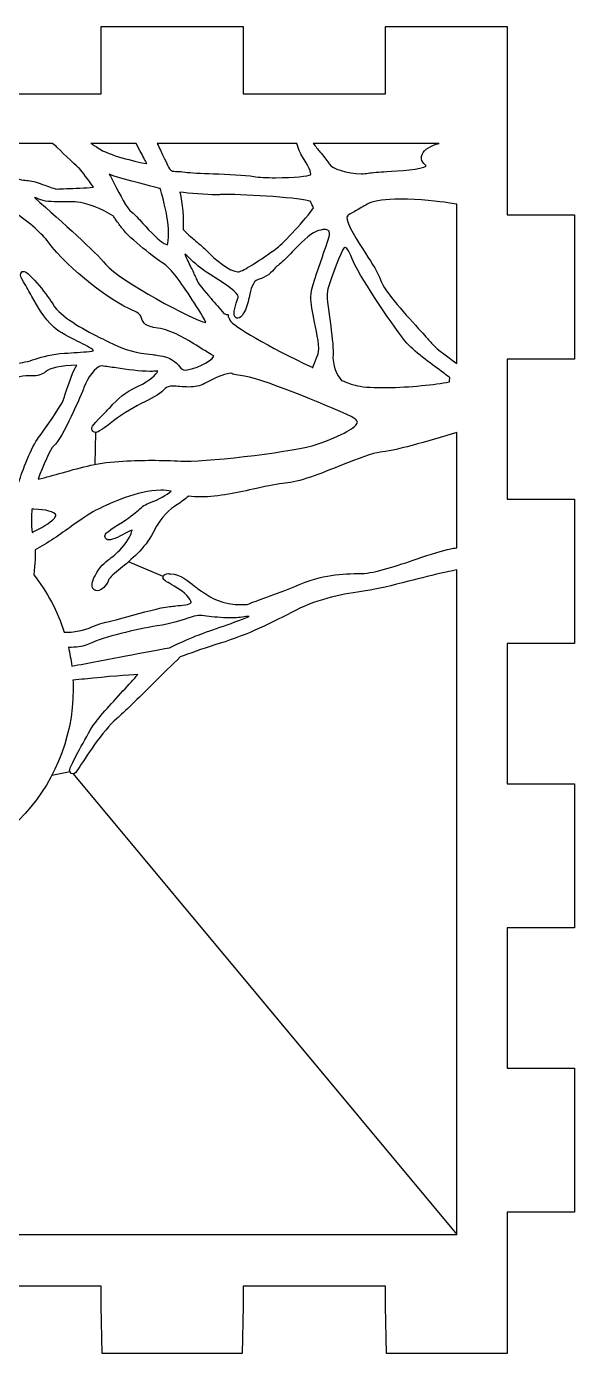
# Model space of a CAD drawing. Extents: x -11 to 868, y -1407 to -16.
# Drawn here: x 112 to 193.4, y -447.1 to -250.1 of the extents above; entities that cross this region are included whole.
import ezdxf

# ---------------------------------------------------------------- set-up
doc = ezdxf.new("R2010")
doc.units = 0
doc.layers.add('LAYER_1', color=7, linetype='CONTINUOUS')

msp = doc.modelspace()

# ---------------------------------------------------------------- linework, layer by layer
at = {"layer": 'LAYER_1'}
for points in [[(101.98, -260.09), (123.09, -260.09), (123.09, -250.09), (144.2, -250.09), (144.2, -260.09), (165.32, -260.09), (165.32, -250.09), (183.42, -250.09), (183.42, -278.05), (193.43, -278.05), (193.43, -299.46), (183.42, -299.46)], [(183.42, -299.46), (183.42, -320.27), (193.43, -320.27), (193.43, -341.68), (183.42, -341.68), (183.42, -362.5), (193.43, -362.5), (193.43, -383.91), (183.42, -383.91), (183.42, -404.72), (193.43, -404.72), (193.43, -426.13), (183.42, -426.13), (183.42, -447.09), (165.47, -447.09), (165.32, -440.09), (165.32, -437.09), (144.2, -437.09), (144.2, -440.09), (144.05, -447.09), (123.24, -447.09), (123.09, -440.09), (123.09, -437.09), (101.98, -437.09)], [(122.26, -310.35), (122.15, -315.1)], [(132.32, -331.74), (127.13, -329.58)], [(118.47, -360.76), (115.76, -361.27)], [(118.91, -361.02), (175.92, -429.45)]]:
    msp.add_lwpolyline(points, dxfattribs=at)
for points, knots in [([(109.29, -318.05), (105.28, -318.05), (90.57, -314.7), (87.23, -313.7), (84.66, -312.92), (75.12, -310.53), (68.73, -310.09), (68.44, -309.91), (67.72, -308.84), (67.18, -308.05), (66.96, -307.73), (66.73, -307.38), (66.49, -307.05), (65.59, -305.76), (63.83, -305.34), (63.12, -305.34), (62.61, -305.34), (62.45, -305.59), (62.4, -305.79), (62.38, -305.89), (62.34, -306.24), (62.8, -306.46), (62.88, -306.5), (62.97, -306.53), (63.05, -306.57), (63.7, -306.85), (64.3, -307.12), (64.89, -308.46), (65.2, -309.15), (65.52, -309.68), (65.8, -310.05), (65.64, -310.06), (65.5, -310.08), (65.36, -310.09), (64.85, -310.15), (64.34, -310.17), (63.87, -310.17), (61.92, -310.17), (60.7, -309.72), (59.62, -309.32), (59.3, -309.2), (58.99, -309.09), (58.69, -309), (58.2, -308.23), (58.37, -307.63), (58.61, -306.81), (58.81, -306.08), (59.05, -305.26), (58.84, -304.22), (58.63, -303.2), (58.05, -302.32), (57.44, -301.38), (56.7, -300.23), (55.93, -299.05), (55.86, -297.6), (55.79, -296.09), (55.25, -294.9), (54.77, -293.84), (54.34, -292.89), (53.96, -292.07), (54.04, -291.25), (54.23, -289.35), (54.12, -287.62), (53.73, -286.11), (53.66, -285.84), (53.57, -285.51), (53.46, -285.13), (52.83, -282.81), (51.64, -278.5), (52.14, -276.57), (52.69, -274.47), (52.89, -270.03), (52.42, -267.45), (52.42, -267.45), (89.11, -267.45), (89.11, -267.45), (89.11, -267.45), (91.04, -268.08), (91.04, -268.08), (93.84, -269.01), (96.27, -269.81), (97.63, -270.35), (99.36, -271.03), (103.12, -273.01), (106.96, -275.46), (106.96, -275.46), (107.04, -275.51), (107.04, -275.51), (106.75, -275.66), (106.17, -275.85), (105.72, -276), (104.47, -276.41), (102.91, -276.92), (102, -277.88), (101.6, -278.31), (101.06, -278.51), (100.35, -278.51), (99.43, -278.51), (98.45, -278.18), (97.66, -277.91), (97.11, -277.72), (96.71, -277.58), (96.4, -277.58), (96.38, -277.48), (96.36, -277.33), (96.35, -277.21), (96.3, -276.7), (96.23, -276), (95.76, -275.33), (95.65, -275.17), (95.46, -274.9), (95.14, -274.9), (95.14, -274.9), (94.92, -274.9), (94.92, -274.9), (94.92, -274.9), (94.74, -275.08), (94.74, -275.08), (94.54, -275.3), (94.58, -275.58), (94.64, -276.12), (94.69, -276.55), (94.81, -277.55), (94.58, -277.81), (94.57, -277.82), (94.55, -277.85), (94.46, -277.85), (93.26, -277.8), (91.2, -276.28), (90.09, -275.47), (89.79, -275.24), (89.53, -275.05), (89.33, -274.92), (88.24, -274.18), (86.47, -273.55), (83.92, -273.01), (83.51, -272.92), (83.36, -272.8), (83.34, -272.74), (83.32, -272.71), (83.53, -271.93), (83.47, -271.82), (83.37, -271.65), (82.66, -271.86), (82.66, -271.86), (82.5, -272.03), (82.11, -272.4), (81.27, -273.08), (79.18, -274.81), (79.15, -275.03), (79.28, -275.4), (79.36, -275.62), (79.56, -275.76), (79.8, -275.76), (80.19, -275.76), (81.05, -275.26), (81.71, -274.84), (81.77, -274.8), (81.96, -274.71), (82.42, -274.71), (84.05, -274.71), (87.16, -275.76), (89.19, -277.31), (92.31, -279.7), (94.91, -279.95), (95.88, -279.95), (96.01, -279.95), (96.14, -279.95), (96.26, -279.94), (96.4, -279.93), (96.56, -279.93), (96.73, -279.93), (98.32, -279.93), (99.82, -280.31), (100.08, -280.79), (100.11, -280.83), (100.17, -280.95), (99.99, -281.23), (99.59, -281.85), (99.04, -282.31), (98.55, -282.72), (97.75, -283.38), (96.85, -284.14), (97.43, -285.31), (97.54, -285.52), (97.69, -285.8), (97.86, -286.11), (98.73, -287.72), (100.36, -290.7), (99.91, -292.48), (99.7, -293.28), (99.71, -293.69), (99.91, -293.96), (100.03, -294.11), (100.2, -294.19), (100.38, -294.19), (100.62, -294.19), (100.83, -294.07), (101.05, -293.81), (101.36, -293.43), (101.81, -292.56), (101.67, -291.85), (101.62, -291.58), (101.58, -291.18), (101.54, -290.72), (101.42, -289.5), (101.27, -287.99), (100.74, -287.13), (100.66, -286.99), (100.56, -286.85), (100.46, -286.69), (99.45, -285.16), (99.09, -284.25), (99.97, -283.6), (100.67, -283.06), (101.35, -282.08), (102, -281.12), (102.76, -280.01), (103.71, -278.64), (104.36, -278.64), (104.38, -278.64), (104.4, -278.64), (104.41, -278.64), (104.49, -278.65), (104.58, -278.66), (104.66, -278.66), (105.35, -278.66), (106.07, -278.31), (106.82, -277.95), (107.56, -277.6), (108.33, -277.23), (109.04, -277.23), (109.42, -277.23), (109.75, -277.33), (110.06, -277.54), (112.57, -279.33), (114.35, -280.9), (115.22, -282.08), (118.19, -286.17), (124.83, -291.03), (127.68, -292.18), (128.81, -292.64), (128.95, -293.01), (129.09, -293.41), (129.34, -294.11), (129.66, -294.62), (131.49, -294.88), (133.64, -295.17), (135.56, -296.37), (137.59, -297.65), (138.18, -298.02), (138.79, -298.4), (139.42, -298.76), (139.56, -298.84), (139.7, -298.93), (139.84, -299.01), (139.38, -299.9), (136.8, -301.05), (135.62, -301.09), (135.62, -301.09), (135.56, -301.1), (135.56, -301.1), (135.2, -301.1), (135.06, -300.96), (134.71, -300.55), (134.2, -299.97), (133.51, -299.17), (131.55, -298.91), (131.25, -298.87), (130.97, -298.83), (130.71, -298.8), (128.19, -298.48), (127.04, -298.33), (124.07, -296.84), (123.55, -296.57), (123.11, -296.36), (122.75, -296.21), (122.75, -296.21), (122.75, -296.2), (122.75, -296.2), (120.34, -294.94), (117.06, -293.22), (115.94, -291.34), (115.37, -290.38), (112.4, -286.46), (111.62, -286.46), (111.62, -286.46), (111.33, -286.46), (111.33, -286.46), (111.33, -286.46), (111.16, -286.74), (111.16, -286.74), (110.99, -287.05), (111.15, -287.37), (111.54, -287.98), (112.02, -288.73), (112.41, -289.46), (112.8, -290.16), (113.67, -291.77), (114.5, -293.28), (116.06, -294.71), (116.95, -295.52), (118.38, -296.22), (119.64, -296.84), (120.47, -297.25), (121.69, -297.85), (121.95, -298.18), (121.91, -298.21), (121.84, -298.25), (121.74, -298.29), (120.73, -298.41), (119.41, -298.49), (118.14, -298.56), (118.14, -298.56), (117.65, -298.59), (117.65, -298.59), (115.76, -298.69), (114.44, -299.11), (113.28, -299.47), (112.26, -299.79), (111.38, -300.07), (110.3, -300.08), (110.08, -300.09), (109.91, -300.1), (109.78, -300.13), (109.77, -300.13), (109.76, -300.13), (109.75, -300.13), (108.86, -300.2), (107.83, -300.42), (106.74, -300.65), (105.32, -300.96), (103.85, -301.27), (102.59, -301.27), (101.82, -301.27), (101.22, -301.15), (100.76, -300.91), (99.54, -300.28), (97.28, -299.44), (95.09, -298.64), (93.21, -297.95), (91.44, -297.29), (90.74, -296.91), (90.26, -296.64), (89.81, -296.25), (89.48, -295.97), (89.08, -295.62), (88.88, -295.45), (88.61, -295.45), (88.43, -295.45), (88.26, -295.54), (88.16, -295.69), (87.96, -295.98), (88.02, -296.28), (88.57, -297.65), (88.65, -297.87), (88.65, -298.05), (88.56, -298.23), (88.11, -299.12), (85.83, -299.71), (84.46, -300.06), (83.05, -300.42), (82.46, -300.57), (82.43, -301.13), (82.41, -301.44), (82.61, -301.67), (83.01, -301.83), (83.28, -301.93), (83.58, -301.98), (83.94, -301.98), (84.89, -301.98), (86.09, -301.61), (87.37, -301.23), (88.84, -300.78), (90.36, -300.32), (91.68, -300.32), (92.01, -300.32), (92.31, -300.35), (92.58, -300.41), (93.96, -300.7), (95.71, -301.49), (97.39, -302.25), (99.33, -303.13), (101, -303.88), (102.07, -303.88), (102.13, -303.88), (102.2, -303.88), (102.25, -303.87), (103.3, -303.78), (105.41, -303.31), (107.65, -302.82), (109.19, -302.48), (110.78, -302.13), (111.88, -301.93), (112.15, -301.96), (112.41, -301.97), (112.66, -301.97), (113.65, -301.97), (114.38, -301.76), (114.83, -301.34), (115.43, -300.78), (117.12, -300.43), (119.45, -300.35), (118.91, -301.26), (118.37, -302.76), (117.7, -304.82), (117.58, -305.18), (117.49, -305.47), (117.43, -305.63), (117.19, -306.3), (115.54, -308.62), (114.35, -310.32), (114.08, -310.69), (113.83, -311.04), (113.61, -311.36), (112.46, -313.01), (111.15, -316.81), (110.78, -317.91), (110.37, -317.97), (110, -318.01), (109.66, -318.04), (109.55, -318.04), (109.42, -318.05), (109.29, -318.05)], [0, 0, 0, 0, 1, 1, 1, 2, 2, 2, 3, 3, 3, 4, 4, 4, 5, 5, 5, 6, 6, 6, 7, 7, 7, 8, 8, 8, 9, 9, 9, 10, 10, 10, 11, 11, 11, 12, 12, 12, 13, 13, 13, 14, 14, 14, 15, 15, 15, 16, 16, 16, 17, 17, 17, 18, 18, 18, 19, 19, 19, 20, 20, 20, 21, 21, 21, 22, 22, 22, 23, 23, 23, 24, 24, 24, 25, 25, 25, 26, 26, 26, 27, 27, 27, 28, 28, 28, 29, 29, 29, 30, 30, 30, 31, 31, 31, 32, 32, 32, 33, 33, 33, 34, 34, 34, 35, 35, 35, 36, 36, 36, 37, 37, 37, 38, 38, 38, 39, 39, 39, 40, 40, 40, 41, 41, 41, 42, 42, 42, 43, 43, 43, 44, 44, 44, 45, 45, 45, 46, 46, 46, 47, 47, 47, 48, 48, 48, 49, 49, 49, 50, 50, 50, 51, 51, 51, 52, 52, 52, 53, 53, 53, 54, 54, 54, 55, 55, 55, 56, 56, 56, 57, 57, 57, 58, 58, 58, 59, 59, 59, 60, 60, 60, 61, 61, 61, 62, 62, 62, 63, 63, 63, 64, 64, 64, 65, 65, 65, 66, 66, 66, 67, 67, 67, 68, 68, 68, 69, 69, 69, 70, 70, 70, 71, 71, 71, 72, 72, 72, 73, 73, 73, 74, 74, 74, 75, 75, 75, 76, 76, 76, 77, 77, 77, 78, 78, 78, 79, 79, 79, 80, 80, 80, 81, 81, 81, 82, 82, 82, 83, 83, 83, 84, 84, 84, 85, 85, 85, 86, 86, 86, 87, 87, 87, 88, 88, 88, 89, 89, 89, 90, 90, 90, 91, 91, 91, 92, 92, 92, 93, 93, 93, 94, 94, 94, 95, 95, 95, 96, 96, 96, 97, 97, 97, 98, 98, 98, 99, 99, 99, 100, 100, 100, 101, 101, 101, 102, 102, 102, 103, 103, 103, 104, 104, 104, 105, 105, 105, 106, 106, 106, 107, 107, 107, 108, 108, 108, 109, 109, 109, 110, 110, 110, 111, 111, 111, 112, 112, 112, 113, 113, 113, 114, 114, 114, 115, 115, 115, 116, 116, 116, 117, 117, 117, 118, 118, 118, 119, 119, 119, 120, 120, 120, 121, 121, 121, 122, 122, 122, 123, 123, 123, 124, 124, 124, 125, 125, 125, 126, 126, 126, 127, 127, 127, 128, 128, 128, 129, 129, 129, 130, 130, 130, 131, 131, 131, 132, 132, 132, 133, 133, 133, 134, 134, 134, 135, 135, 135, 136, 136, 136, 137, 137, 137, 138, 138, 138, 139, 139, 139, 140, 140, 140, 141, 141, 141, 141]), ([(116.58, -274.22), (116.2, -274.22), (115.41, -273.92), (114.7, -273.66), (113.83, -273.33), (112.92, -272.98), (112.26, -272.96), (111.76, -272.94), (110.87, -272.78), (109.73, -272.49), (109.66, -272.45), (109.45, -272.29), (109.45, -272.29), (109.45, -272.29), (109.33, -272.18), (109.33, -272.18), (109.33, -272.18), (109.29, -272.18), (109.29, -272.18), (107.04, -270.62), (102.86, -268.79), (99.54, -267.45), (99.54, -267.45), (115.83, -267.45), (115.83, -267.45), (116.35, -267.83), (116.52, -267.99), (116.57, -268.04), (117.49, -269), (119.77, -271.1), (119.86, -271.19), (120.32, -271.67), (121.16, -272.83), (121.95, -273.96), (120.73, -274.06), (119.08, -274.12), (117.91, -274.16), (117.28, -274.18), (116.82, -274.2), (116.61, -274.22), (116.61, -274.22), (116.58, -274.22), (116.58, -274.22)], [0, 0, 0, 0, 1, 1, 1, 2, 2, 2, 3, 3, 3, 4, 4, 4, 5, 5, 5, 6, 6, 6, 7, 7, 7, 8, 8, 8, 9, 9, 9, 10, 10, 10, 11, 11, 11, 12, 12, 12, 13, 13, 13, 14, 14, 14, 14]), ([(129.87, -270.44), (128.14, -270.18), (124.03, -269.06), (123.07, -268.4), (122.79, -268.21), (122.43, -267.99), (122.02, -267.74), (121.87, -267.65), (121.71, -267.55), (121.56, -267.45), (121.56, -267.45), (128.27, -267.45), (128.27, -267.45), (128.27, -267.45), (128.89, -268.6), (128.89, -268.6), (129.26, -269.29), (129.62, -269.96), (129.87, -270.44)], [0, 0, 0, 0, 1, 1, 1, 2, 2, 2, 3, 3, 3, 4, 4, 4, 5, 5, 5, 6, 6, 6, 6]), ([(148.97, -272.54), (147.67, -272.54), (146.54, -272.48), (145.78, -272.36), (144.37, -272.13), (141.91, -272.04), (139.73, -271.95), (137.97, -271.89), (136.3, -271.82), (135.59, -271.7), (135.11, -271.62), (134.71, -271.62), (134.39, -271.61), (133.61, -271.59), (133.4, -271.59), (132.96, -270.68), (132.8, -270.36), (132.58, -269.89), (132.32, -269.34), (132.05, -268.78), (131.74, -268.13), (131.42, -267.45), (131.42, -267.45), (152.18, -267.45), (152.18, -267.45), (152.43, -268.35), (152.68, -268.96), (152.92, -269.3), (153.95, -270.73), (154.34, -271.87), (154.21, -272.1), (153.91, -272.27), (151.75, -272.54), (148.97, -272.54)], [0, 0, 0, 0, 1, 1, 1, 2, 2, 2, 3, 3, 3, 4, 4, 4, 5, 5, 5, 6, 6, 6, 7, 7, 7, 8, 8, 8, 9, 9, 9, 10, 10, 10, 11, 11, 11, 11]), ([(161.72, -271.95), (159.65, -271.95), (157.39, -271.18), (157.01, -270.54), (156.99, -270.51), (156.97, -270.48), (156.95, -270.46), (156.94, -270.44), (156.93, -270.42), (156.91, -270.4), (156.57, -269.86), (156.1, -269.29), (155.6, -268.69), (155.26, -268.29), (154.92, -267.87), (154.6, -267.45), (154.6, -267.45), (173.34, -267.45), (173.34, -267.45), (172.13, -267.74), (171.07, -268.31), (170.77, -269.1), (170.65, -269.42), (170.55, -270.04), (171.26, -270.68), (171.32, -270.73), (171.35, -270.77), (171.38, -270.8), (170.8, -271.31), (167.26, -271.53), (165.53, -271.63), (164.36, -271.7), (163.35, -271.76), (162.77, -271.87), (162.46, -271.92), (162.11, -271.95), (161.72, -271.95)], [0, 0, 0, 0, 1, 1, 1, 2, 2, 2, 3, 3, 3, 4, 4, 4, 5, 5, 5, 6, 6, 6, 7, 7, 7, 8, 8, 8, 9, 9, 9, 10, 10, 10, 11, 11, 11, 12, 12, 12, 12]), ([(132.93, -282.52), (131.72, -282.03), (130.37, -280.53), (129.28, -279.31), (128.65, -278.61), (128.1, -278), (127.64, -277.66), (126.91, -277.09), (125.85, -275.02), (125.08, -273.51), (124.78, -272.92), (124.51, -272.4), (124.29, -272.01), (125.94, -272.69), (130.64, -273.84), (131.87, -274.13), (132.07, -274.83), (132.57, -276.69), (132.86, -278.19), (133.19, -279.91), (133.17, -281.98), (132.93, -282.52)], [0, 0, 0, 0, 1, 1, 1, 2, 2, 2, 3, 3, 3, 4, 4, 4, 5, 5, 5, 6, 6, 6, 7, 7, 7, 7]), ([(138.63, -294.03), (136.83, -293.72), (125.84, -287.88), (123.77, -285.4), (122.19, -283.51), (117.49, -279.28), (113.16, -275.48), (113.43, -275.55), (113.66, -275.63), (113.84, -275.71), (114.58, -276.06), (115.69, -276.13), (117.11, -276.13), (117.32, -276.13), (118.15, -276.12), (118.35, -276.12), (118.68, -276.12), (119.11, -276.13), (119.5, -276.15), (120.72, -276.22), (123.22, -277.1), (124.91, -278.25), (124.96, -278.32), (125.19, -278.65), (125.19, -278.65), (125.19, -278.65), (125.22, -278.69), (125.22, -278.69), (125.22, -278.69), (125.23, -278.7), (125.23, -278.7), (125.64, -279.3), (125.95, -279.73), (126.17, -280.02), (127.46, -281.7), (131.15, -284.51), (132.37, -285.29), (133.18, -285.81), (134.62, -287.58), (136.31, -290.16), (137.17, -291.48), (138.05, -292.85), (138.66, -294.03), (138.65, -294.03), (138.64, -294.03), (138.63, -294.03)], [0, 0, 0, 0, 1, 1, 1, 2, 2, 2, 3, 3, 3, 4, 4, 4, 5, 5, 5, 6, 6, 6, 7, 7, 7, 8, 8, 8, 9, 9, 9, 10, 10, 10, 11, 11, 11, 12, 12, 12, 13, 13, 13, 14, 14, 14, 15, 15, 15, 15]), ([(143.42, -286.5), (142.23, -286.5), (139.99, -284.69), (138.78, -283.39), (138.38, -282.97), (137.79, -282.47), (137.16, -281.94), (136.46, -281.35), (135.73, -280.74), (135.28, -280.24), (135.31, -278.77), (135.22, -276.22), (134.76, -274.69), (136.12, -274.83), (138.76, -275.07), (140.18, -275.07), (140.45, -275.07), (140.66, -275.06), (140.82, -275.04), (140.89, -275.03), (141.07, -275.02), (141.5, -275.02), (144.81, -275.02), (153.01, -275.54), (154.22, -276.06), (154.33, -276.37), (154.47, -276.7), (154.64, -277.02), (153.57, -278.62), (150.17, -282.24), (149.26, -282.96), (146.51, -284.93), (144.63, -286.11), (143.69, -286.46), (143.61, -286.49), (143.53, -286.5), (143.42, -286.5)], [0, 0, 0, 0, 1, 1, 1, 2, 2, 2, 3, 3, 3, 4, 4, 4, 5, 5, 5, 6, 6, 6, 7, 7, 7, 8, 8, 8, 9, 9, 9, 10, 10, 10, 11, 11, 11, 12, 12, 12, 12]), ([(175.93, -300.13), (173.99, -298.75), (172.58, -297.61), (172.17, -297.09), (171.91, -296.75), (171.33, -296.13), (170.61, -295.33), (168.58, -293.13), (165.19, -289.43), (164.62, -287.71), (164.29, -286.72), (163.36, -285.28), (162.37, -283.76), (161.21, -282), (159.53, -279.41), (159.59, -278.33), (159.59, -278.33), (159.71, -278.33), (159.71, -278.33), (159.71, -278.33), (159.71, -278.13), (159.71, -278.13), (160.23, -277.86), (160.76, -277.55), (161.27, -277.25), (161.9, -276.88), (162.49, -276.53), (163.02, -276.28), (163.75, -275.93), (165.35, -275.73), (167.53, -275.73), (170.37, -275.73), (173.46, -276.05), (174.6, -276.28), (174.98, -276.35), (175.44, -276.42), (175.93, -276.48), (175.93, -276.48), (175.93, -300.13), (175.93, -300.13)], [0, 0, 0, 0, 1, 1, 1, 2, 2, 2, 3, 3, 3, 4, 4, 4, 5, 5, 5, 6, 6, 6, 7, 7, 7, 8, 8, 8, 9, 9, 9, 10, 10, 10, 11, 11, 11, 12, 12, 12, 13, 13, 13, 13]), ([(154.42, -300.67), (147.97, -297.64), (142.62, -294.57), (142.23, -293.68), (142.14, -293.48), (142.06, -293.32), (141.97, -293.19), (141.97, -293.19), (141.97, -292.86), (141.97, -292.86), (141.97, -292.86), (141.66, -292.85), (141.66, -292.85), (141.53, -292.77), (141.41, -292.73), (141.3, -292.71), (140.71, -291.94), (140.05, -291.19), (139.41, -290.47), (138.41, -289.32), (137.46, -288.24), (137.2, -287.54), (137.03, -287.06), (136.76, -286.53), (136.48, -285.97), (136.15, -285.3), (135.78, -284.58), (135.53, -283.85), (135.57, -283.88), (135.61, -283.92), (135.65, -283.96), (136.62, -284.87), (137.73, -285.91), (138.47, -286.39), (138.69, -286.53), (138.97, -286.7), (139.28, -286.9), (142.95, -289.17), (143.58, -290.01), (143.46, -290.32), (143.05, -291.37), (142.63, -292.72), (142.93, -293.16), (143.03, -293.31), (143.2, -293.4), (143.39, -293.4), (143.72, -293.4), (143.95, -293.14), (144.26, -292.67), (144.68, -292.03), (144.88, -291.15), (145.07, -290.3), (145.34, -289.07), (145.6, -287.91), (146.41, -287.67), (147.8, -287.26), (148.36, -286.62), (149.01, -285.89), (149.07, -285.81), (149.13, -285.74), (149.2, -285.67), (149.31, -285.6), (149.44, -285.51), (149.58, -285.39), (150.12, -284.96), (150.78, -284.28), (151.47, -283.56), (152.69, -282.31), (154.06, -280.9), (155.04, -280.52), (155.53, -280.33), (155.97, -280.23), (156.32, -280.23), (156.5, -280.23), (156.75, -280.26), (156.88, -280.4), (156.98, -280.5), (157.03, -280.67), (157.03, -280.9), (157.02, -281.31), (156.46, -282.88), (155.96, -284.27), (155.17, -286.48), (154.27, -288.98), (154.24, -290.23), (154.22, -291.14), (154.51, -292.52), (154.81, -293.98), (155.17, -295.73), (155.62, -297.91), (155.33, -298.69), (155.25, -298.89), (155.17, -299.09), (155.1, -299.28), (154.9, -299.82), (154.71, -300.33), (154.52, -300.71), (154.5, -300.71), (154.42, -300.67), (154.42, -300.67)], [0, 0, 0, 0, 1, 1, 1, 2, 2, 2, 3, 3, 3, 4, 4, 4, 5, 5, 5, 6, 6, 6, 7, 7, 7, 8, 8, 8, 9, 9, 9, 10, 10, 10, 11, 11, 11, 12, 12, 12, 13, 13, 13, 14, 14, 14, 15, 15, 15, 16, 16, 16, 17, 17, 17, 18, 18, 18, 19, 19, 19, 20, 20, 20, 21, 21, 21, 22, 22, 22, 23, 23, 23, 24, 24, 24, 25, 25, 25, 26, 26, 26, 27, 27, 27, 28, 28, 28, 29, 29, 29, 30, 30, 30, 31, 31, 31, 32, 32, 32, 33, 33, 33, 33]), ([(164.93, -303.7), (163.11, -303.7), (161.69, -303.58), (160.81, -303.35), (160.4, -303.24), (159.72, -302.99), (158.84, -302.63), (158.84, -302.63), (158.82, -302.62), (158.82, -302.62), (158.1, -301.87), (157.44, -300.42), (157.54, -298.72), (157.6, -297.53), (157.35, -295.68), (157.1, -293.9), (156.83, -291.97), (156.53, -289.79), (156.76, -289.03), (157.3, -287.23), (158.72, -283.49), (159.17, -282.98), (159.25, -282.88), (159.31, -282.86), (159.33, -282.86), (159.44, -282.86), (159.86, -283.17), (160.37, -284.56), (161.15, -286.69), (166.21, -294.14), (168.04, -296.52), (169.19, -298.02), (171.61, -299.79), (173.37, -301.08), (173.96, -301.51), (174.6, -301.99), (174.91, -302.25), (174.87, -302.42), (174.86, -302.59), (174.86, -302.76), (174.86, -302.79), (174.86, -302.83), (174.86, -302.86), (174.73, -302.88), (174.4, -302.94), (174.4, -302.94), (172.16, -303.32), (168.18, -303.7), (164.93, -303.7)], [0, 0, 0, 0, 1, 1, 1, 2, 2, 2, 3, 3, 3, 4, 4, 4, 5, 5, 5, 6, 6, 6, 7, 7, 7, 8, 8, 8, 9, 9, 9, 10, 10, 10, 11, 11, 11, 12, 12, 12, 13, 13, 13, 14, 14, 14, 15, 15, 15, 16, 16, 16, 16]), ([(113.71, -317.31), (114.42, -315.35), (115.49, -312.78), (116.06, -312.33), (117.26, -311.37), (120.21, -304.58), (120.53, -303.66), (120.98, -302.4), (122.26, -300.48), (123.16, -300.48), (123.18, -300.48), (123.19, -300.48), (123.21, -300.48), (123.81, -300.55), (124.53, -300.66), (125.29, -300.77), (126.95, -301.01), (128.83, -301.29), (130.34, -301.29), (130.61, -301.29), (130.86, -301.28), (131.09, -301.26), (131.16, -301.25), (131.22, -301.25), (131.28, -301.25), (131.38, -301.25), (131.45, -301.26), (131.49, -301.27), (131.33, -301.66), (130.34, -302.69), (128.6, -303.47), (126.51, -304.41), (125.58, -305.39), (124.41, -306.63), (124.05, -307), (123.68, -307.4), (123.24, -307.83), (121.53, -309.48), (121.64, -309.74), (121.75, -310.01), (121.83, -310.21), (122.03, -310.35), (122.26, -310.35), (122.46, -310.35), (122.77, -310.35), (124.9, -308.65), (126.48, -307.4), (128.19, -306.51), (129.57, -305.8), (130.94, -305.09), (132.02, -304.53), (132.62, -303.84), (132.84, -303.58), (133.18, -303.48), (133.76, -303.48), (134.07, -303.48), (134.42, -303.51), (134.78, -303.54), (135.2, -303.57), (135.64, -303.61), (136.1, -303.61), (137.03, -303.61), (137.77, -303.45), (138.44, -303.1), (140.19, -302.18), (141.06, -301.74), (142.34, -301.55), (142.43, -301.6), (142.54, -301.65), (142.66, -301.69), (142.93, -301.78), (143.3, -301.85), (143.81, -301.89), (146.48, -302.12), (156.54, -306.28), (160.24, -308), (160.84, -308.28), (161.17, -308.57), (161.16, -308.81), (161.13, -309.59), (159.06, -310.71), (155.03, -312.16), (152.39, -313.11), (139.68, -314.64), (135.59, -314.64), (135.33, -314.64), (135.1, -314.63), (134.92, -314.62), (133.64, -314.53), (132.08, -314.49), (130.52, -314.49), (128.39, -314.49), (124.39, -314.58), (121.54, -315.22), (120.2, -315.52), (118.79, -315.92), (117.3, -316.34), (116.11, -316.67), (114.89, -317.02), (113.71, -317.31)], [0, 0, 0, 0, 1, 1, 1, 2, 2, 2, 3, 3, 3, 4, 4, 4, 5, 5, 5, 6, 6, 6, 7, 7, 7, 8, 8, 8, 9, 9, 9, 10, 10, 10, 11, 11, 11, 12, 12, 12, 13, 13, 13, 14, 14, 14, 15, 15, 15, 16, 16, 16, 17, 17, 17, 18, 18, 18, 19, 19, 19, 20, 20, 20, 21, 21, 21, 22, 22, 22, 23, 23, 23, 24, 24, 24, 25, 25, 25, 26, 26, 26, 27, 27, 27, 28, 28, 28, 29, 29, 29, 30, 30, 30, 31, 31, 31, 32, 32, 32, 33, 33, 33, 33]), ([(175.93, -310.34), (175.93, -310.34), (175.93, -327.48), (175.93, -327.48), (175.59, -327.53), (175.29, -327.58), (175.04, -327.62), (173.84, -327.85), (171.99, -328.47), (170.03, -329.13), (167.08, -330.13), (163.72, -331.26), (161.82, -331.29), (158.68, -331.33), (156.19, -331.36), (151.87, -333.21), (150.63, -333.74), (149.07, -334.31), (147.7, -334.81), (146.58, -335.21), (145.52, -335.59), (144.78, -335.91), (144.54, -335.92), (144.32, -335.92), (144.1, -335.92), (140.96, -335.92), (139.43, -334.88), (138.41, -334.19), (138.22, -334.07), (138.05, -333.95), (137.91, -333.86), (137.64, -333.71), (137.32, -333.44), (136.98, -333.17), (136.04, -332.4), (134.87, -331.45), (133.38, -331.33), (133.24, -331.32), (133.13, -331.32), (133.04, -331.32), (132.64, -331.32), (132.4, -331.46), (132.32, -331.74), (132.21, -332.2), (132.56, -332.39), (133.28, -332.79), (134.06, -333.23), (135.38, -333.96), (136.11, -334.9), (136.47, -335.36), (136.49, -335.58), (136.47, -335.62), (136.35, -335.91), (135.01, -336.03), (134.2, -336.1), (133.9, -336.13), (133.58, -336.16), (133.27, -336.2), (131.9, -336.36), (129.24, -337.09), (126.88, -337.73), (125.43, -338.13), (124.06, -338.51), (123.58, -338.58), (123.13, -338.64), (122.66, -338.84), (122.11, -339.06), (121.07, -339.49), (119.79, -340.02), (117.95, -340.02), (117.84, -340.02), (117.72, -340.02), (117.6, -340.01), (116.6, -336.89), (115.05, -334.01), (113.06, -331.48), (113.3, -329.88), (113.29, -328.42), (113.27, -327.8), (115.13, -326.8), (117.02, -325.46), (118.7, -324.27), (120.15, -323.24), (121.4, -322.35), (122.3, -321.91), (122.3, -321.91), (122.52, -321.81), (122.52, -321.81), (124.44, -320.87), (128.44, -318.93), (131.93, -318.93), (132.49, -318.93), (133.01, -318.98), (133.5, -319.08), (132.85, -319.58), (131.56, -320.38), (130.51, -320.72), (129.59, -321.02), (129.18, -321.38), (128.62, -321.88), (128.07, -322.36), (127.32, -323.01), (125.67, -324.02), (123.72, -325.21), (123.56, -325.51), (123.67, -325.92), (123.73, -326.1), (123.91, -326.32), (124.25, -326.32), (124.8, -326.32), (126.13, -325.65), (126.89, -325.2), (127.32, -324.95), (127.56, -324.88), (127.67, -324.87), (127.66, -325.11), (127.46, -325.85), (126.43, -327.14), (125.63, -328.15), (124.95, -328.66), (124.36, -329.11), (123.59, -329.69), (122.86, -330.25), (122.17, -331.63), (121.72, -332.53), (121.63, -333.12), (121.86, -333.51), (122, -333.73), (122.23, -333.85), (122.5, -333.85), (123.12, -333.85), (123.9, -333.13), (124.19, -332.27), (124.33, -331.87), (125.13, -331.22), (125.97, -330.53), (127.49, -329.3), (129.57, -327.62), (130.83, -325.19), (132.18, -322.56), (133.19, -321.87), (134.48, -321.01), (134.96, -320.68), (135.51, -320.31), (136.11, -319.8), (136.64, -319.88), (137.23, -319.92), (137.87, -319.92), (139.18, -319.92), (140.59, -319.75), (142, -319.51), (143.41, -319.28), (144.83, -318.96), (146.16, -318.67), (147.89, -318.29), (149.39, -317.96), (150.43, -317.89), (152.39, -317.77), (155.66, -316.48), (158.81, -315.23), (161.23, -314.27), (163.51, -313.37), (164.53, -313.29), (166.32, -313.16), (171.68, -311.7), (175.93, -310.34)], [0, 0, 0, 0, 1, 1, 1, 2, 2, 2, 3, 3, 3, 4, 4, 4, 5, 5, 5, 6, 6, 6, 7, 7, 7, 8, 8, 8, 9, 9, 9, 10, 10, 10, 11, 11, 11, 12, 12, 12, 13, 13, 13, 14, 14, 14, 15, 15, 15, 16, 16, 16, 17, 17, 17, 18, 18, 18, 19, 19, 19, 20, 20, 20, 21, 21, 21, 22, 22, 22, 23, 23, 23, 24, 24, 24, 25, 25, 25, 26, 26, 26, 27, 27, 27, 28, 28, 28, 29, 29, 29, 30, 30, 30, 31, 31, 31, 32, 32, 32, 33, 33, 33, 34, 34, 34, 35, 35, 35, 36, 36, 36, 37, 37, 37, 38, 38, 38, 39, 39, 39, 40, 40, 40, 41, 41, 41, 42, 42, 42, 43, 43, 43, 44, 44, 44, 45, 45, 45, 46, 46, 46, 47, 47, 47, 48, 48, 48, 49, 49, 49, 50, 50, 50, 51, 51, 51, 52, 52, 52, 53, 53, 53, 54, 54, 54, 55, 55, 55, 55]), ([(112.81, -325.21), (112.65, -324.1), (112.74, -322.53), (112.8, -321.76), (112.89, -321.76), (112.97, -321.76), (113.06, -321.76), (114.87, -321.76), (116.18, -322.19), (116.36, -322.58), (116.43, -322.73), (116.24, -322.97), (116.13, -323.1), (115.52, -323.79), (114.06, -324.59), (112.81, -325.21)], [0, 0, 0, 0, 1, 1, 1, 2, 2, 2, 3, 3, 3, 4, 4, 4, 5, 5, 5, 5]), ([(175.93, -330.77), (175.93, -330.77), (175.92, -429.45), (175.92, -429.45), (175.92, -429.45), (6.93, -429.45), (6.93, -429.45), (6.93, -429.45), (6.93, -377.57), (6.93, -377.57), (7.59, -377.24), (8.1, -376.91), (8.5, -376.56), (9.9, -375.33), (15.26, -373.62), (20.8, -373.62), (21.65, -373.62), (22.49, -373.66), (23.29, -373.75), (24.45, -373.86), (25.57, -373.92), (26.63, -373.92), (30.27, -373.92), (32.68, -373.22), (34.43, -372.71), (34.81, -372.6), (35.16, -372.5), (35.49, -372.41), (35.86, -372.32), (36.36, -372.1), (37.01, -371.76), (36.81, -372.35), (36.36, -373.31), (36.01, -374.06), (35.12, -375.96), (34.11, -378.11), (34.07, -379.48), (34.02, -381.13), (33.34, -382.69), (32.74, -384.06), (32.4, -384.85), (32.08, -385.58), (31.9, -386.27), (31.54, -387.63), (29.36, -388.78), (27.44, -389.4), (27.18, -389.48), (26.49, -389.7), (26.58, -390.26), (26.67, -390.82), (27.37, -390.82), (27.6, -390.82), (28.32, -390.82), (29.41, -390.61), (30.58, -390.25), (33.75, -389.28), (36.04, -382.47), (36.51, -379.21), (37, -375.86), (39.53, -371.25), (40.39, -369.76), (43.69, -367.65), (47.92, -364.58), (49.17, -363.41), (50.13, -362.5), (53.73, -360.76), (56.9, -359.23), (60.05, -357.7), (62.01, -356.74), (62.63, -356.19), (62.95, -355.9), (63.75, -355.55), (64.75, -355.16), (67.75, -367.11), (78.55, -375.95), (91.42, -375.95), (106.61, -375.95), (118.92, -363.63), (118.92, -348.45), (118.92, -348), (118.91, -347.56), (118.89, -347.12), (119.48, -347.06), (120.06, -347.01), (120.62, -346.96), (124.09, -346.62), (127.11, -346.33), (128.52, -346.31), (127.99, -346.93), (127.17, -347.82), (126.32, -348.74), (124.53, -350.68), (122.5, -352.88), (121.7, -354.18), (121.09, -355.17), (120.23, -356.73), (119.64, -357.87), (118.28, -360.42), (118.32, -360.48), (118.47, -360.76), (118.47, -360.76), (118.61, -361.01), (118.61, -361.01), (118.61, -361.01), (118.91, -361.02), (118.91, -361.02), (119.23, -361.02), (119.37, -360.8), (119.71, -360.27), (120.61, -358.86), (123.34, -354.57), (125.37, -352.86), (126.57, -351.85), (128.64, -349.79), (130.64, -347.8), (132.16, -346.27), (133.74, -344.7), (134.84, -343.69), (134.84, -343.69), (135.29, -343.52), (135.29, -343.52), (136.9, -342.93), (138.73, -342.27), (140.75, -341.66), (144.87, -340.42), (148.52, -338.55), (152.06, -336.73), (155.42, -335), (159.17, -334.31), (162.39, -333.87), (164.08, -333.64), (166.34, -333.06), (168.74, -332.45), (170.57, -331.98), (172.46, -331.49), (174.34, -331.09), (174.86, -330.98), (175.38, -330.87), (175.92, -330.77), (175.92, -330.77), (175.93, -330.77), (175.93, -330.77)], [0, 0, 0, 0, 1, 1, 1, 2, 2, 2, 3, 3, 3, 4, 4, 4, 5, 5, 5, 6, 6, 6, 7, 7, 7, 8, 8, 8, 9, 9, 9, 10, 10, 10, 11, 11, 11, 12, 12, 12, 13, 13, 13, 14, 14, 14, 15, 15, 15, 16, 16, 16, 17, 17, 17, 18, 18, 18, 19, 19, 19, 20, 20, 20, 21, 21, 21, 22, 22, 22, 23, 23, 23, 24, 24, 24, 25, 25, 25, 26, 26, 26, 27, 27, 27, 28, 28, 28, 29, 29, 29, 30, 30, 30, 31, 31, 31, 32, 32, 32, 33, 33, 33, 34, 34, 34, 35, 35, 35, 36, 36, 36, 37, 37, 37, 38, 38, 38, 39, 39, 39, 40, 40, 40, 41, 41, 41, 42, 42, 42, 43, 43, 43, 44, 44, 44, 45, 45, 45, 46, 46, 46, 47, 47, 47, 47]), ([(145.07, -337.69), (143.91, -338.17), (142.08, -338.81), (140.72, -339.28), (139.34, -339.77), (138.03, -340.22), (137.17, -340.57), (136.05, -341.03), (134.55, -341.7), (133.23, -342.31), (131.46, -342.62), (129.17, -343.06), (126.76, -343.53), (124.06, -344.06), (121.13, -344.62), (118.71, -345.03), (118.59, -344.09), (118.43, -343.16), (118.22, -342.25), (118.36, -342.26), (118.51, -342.26), (118.65, -342.26), (119.71, -342.26), (120.54, -342.11), (121.21, -341.79), (123.7, -340.64), (128.11, -339.63), (131.41, -339.08), (133.42, -338.74), (134.9, -338.27), (135.98, -337.93), (136.68, -337.71), (137.24, -337.53), (137.56, -337.52), (137.81, -337.52), (138.25, -337.57), (138.75, -337.63), (139.68, -337.74), (140.95, -337.89), (142.25, -337.89), (143.12, -337.89), (143.9, -337.82), (144.57, -337.69), (144.57, -337.69), (144.76, -337.69), (144.76, -337.69), (144.85, -337.69), (144.96, -337.69), (145.07, -337.69)], [0, 0, 0, 0, 1, 1, 1, 2, 2, 2, 3, 3, 3, 4, 4, 4, 5, 5, 5, 6, 6, 6, 7, 7, 7, 8, 8, 8, 9, 9, 9, 10, 10, 10, 11, 11, 11, 12, 12, 12, 13, 13, 13, 14, 14, 14, 15, 15, 15, 16, 16, 16, 16])]:
    msp.add_open_spline(points, degree=3, knots=knots, dxfattribs=at)

doc.saveas('drawing.dxf')
